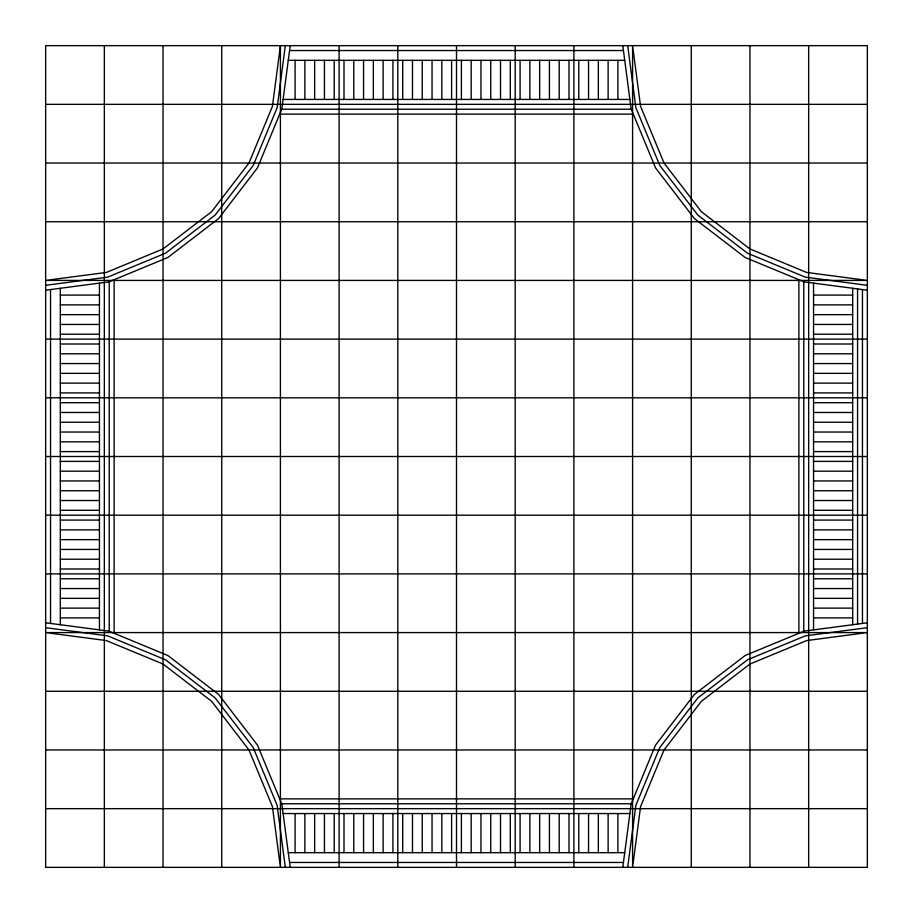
<?xml version="1.0" encoding="UTF-8"?>
<svg xmlns="http://www.w3.org/2000/svg" width="913" height="913" viewBox="0 0 913 913"><rect width="100%" height="100%" fill="white"/><g stroke="black" fill="none" stroke-linecap="round" stroke-linejoin="round"><path stroke-width="1.37" d="M45.65 285.312L45.65 45.65L867.35 45.65L867.35 867.35L45.65 867.35L45.65 285.312L107.677 277.141L165.481 253.209L215.114 215.114L253.209 165.481L277.141 107.677L285.312 45.65M290.208 45.65L281.866 108.944L257.443 167.924L218.572 218.572L167.924 257.443L108.944 281.866L45.65 290.208M622.792 867.35L631.134 804.056L655.557 745.076L694.428 694.428L745.076 655.557L804.056 631.134L867.35 622.792M627.688 867.35L635.859 805.323L659.791 747.519L697.886 697.886L747.519 659.791L805.323 635.859L867.35 627.688M289.558 50.546L623.442 50.546M288.268 60.326L624.732 60.326M283.121 99.449L629.879 99.449M45.65 104.344L867.35 104.344M281.752 109.229L631.248 109.229M279.72 114.125L633.28 114.125M45.65 163.039L867.35 163.039M45.65 221.733L867.35 221.733M60.326 295.093L99.449 295.093M813.551 295.093L852.674 295.093M60.326 304.874L99.449 304.874M813.551 304.874L852.674 304.874M60.326 314.654L99.449 314.654M813.551 314.654L852.674 314.654M60.326 324.446L99.449 324.446M813.551 324.446L852.674 324.446M60.326 334.226L99.449 334.226M813.551 334.226L852.674 334.226M45.65 339.111L867.35 339.111M60.326 344.007L99.449 344.007M813.551 344.007L852.674 344.007M60.326 353.788L99.449 353.788M813.551 353.788L852.674 353.788M60.326 363.568L99.449 363.568M813.551 363.568L852.674 363.568M60.326 373.349L99.449 373.349M813.551 373.349L852.674 373.349M60.326 383.129L99.449 383.129M813.551 383.129L852.674 383.129M60.326 392.921L99.449 392.921M813.551 392.921L852.674 392.921M45.65 397.806L867.35 397.806M60.326 402.701L99.449 402.701M813.551 402.701L852.674 402.701M60.326 412.482L99.449 412.482M813.551 412.482L852.674 412.482M60.326 422.263L99.449 422.263M813.551 422.263L852.674 422.263M60.326 432.043L99.449 432.043M813.551 432.043L852.674 432.043M60.326 441.824L99.449 441.824M813.551 441.824L852.674 441.824M60.326 451.604L99.449 451.604M813.551 451.604L852.674 451.604M45.65 456.5L867.35 456.5M60.326 461.396L99.449 461.396M813.551 461.396L852.674 461.396M60.326 471.176L99.449 471.176M813.551 471.176L852.674 471.176M60.326 480.957L99.449 480.957M813.551 480.957L852.674 480.957M60.326 490.738L99.449 490.738M813.551 490.738L852.674 490.738M60.326 500.518L99.449 500.518M813.551 500.518L852.674 500.518M60.326 510.299L99.449 510.299M813.551 510.299L852.674 510.299M45.65 515.194L867.35 515.194M60.326 520.079L99.449 520.079M813.551 520.079L852.674 520.079M60.326 529.871L99.449 529.871M813.551 529.871L852.674 529.871M60.326 539.651L99.449 539.651M813.551 539.651L852.674 539.651M60.326 549.432L99.449 549.432M813.551 549.432L852.674 549.432M60.326 559.213L99.449 559.213M813.551 559.213L852.674 559.213M60.326 568.993L99.449 568.993M813.551 568.993L852.674 568.993M45.65 573.889L867.35 573.889M60.326 578.774L99.449 578.774M813.551 578.774L852.674 578.774M60.326 588.554L99.449 588.554M813.551 588.554L852.674 588.554M60.326 598.346L99.449 598.346M813.551 598.346L852.674 598.346M60.326 608.126L99.449 608.126M813.551 608.126L852.674 608.126M60.326 617.907L99.449 617.907M813.551 617.907L852.674 617.907M45.65 691.267L867.35 691.267M45.65 749.961L867.35 749.961M279.72 798.875L633.28 798.875M281.752 803.771L631.248 803.771M45.65 808.656L867.35 808.656M283.121 813.551L629.879 813.551M288.268 852.674L624.732 852.674M289.558 862.454L623.442 862.454M867.35 285.312L805.323 277.141L747.519 253.209L697.886 215.114L659.791 165.481L635.859 107.677L627.688 45.65M867.35 290.208L804.056 281.866L745.076 257.443L694.428 218.572L655.557 167.924L631.134 108.944L622.792 45.65M45.65 622.792L108.944 631.134L167.924 655.557L218.572 694.428L257.443 745.076L281.866 804.056L290.208 867.35M45.65 627.688L107.677 635.859L165.481 659.791L215.114 697.886L253.209 747.519L277.141 805.323L285.312 867.35M862.454 289.558L862.454 623.442M857.569 288.919L857.569 624.081M852.674 288.268L852.674 624.732M813.551 283.121L813.551 629.879M808.656 45.65L808.656 867.35M803.771 281.752L803.771 631.248M798.875 279.72L798.875 633.28M749.961 45.65L749.961 867.35M691.267 45.65L691.267 867.35M617.907 60.326L617.907 99.449M617.907 813.551L617.907 852.674M608.126 60.326L608.126 99.449M608.126 813.551L608.126 852.674M598.346 60.326L598.346 99.449M598.346 813.551L598.346 852.674M588.554 60.326L588.554 99.449M588.554 813.551L588.554 852.674M578.774 60.326L578.774 99.449M578.774 813.551L578.774 852.674M573.889 45.65L573.889 867.35M568.993 60.326L568.993 99.449M568.993 813.551L568.993 852.674M559.213 60.326L559.213 99.449M559.213 813.551L559.213 852.674M549.432 60.326L549.432 99.449M549.432 813.551L549.432 852.674M539.651 60.326L539.651 99.449M539.651 813.551L539.651 852.674M529.871 60.326L529.871 99.449M529.871 813.551L529.871 852.674M520.079 60.326L520.079 99.449M520.079 813.551L520.079 852.674M515.194 45.65L515.194 867.35M510.299 60.326L510.299 99.449M510.299 813.551L510.299 852.674M500.518 60.326L500.518 99.449M500.518 813.551L500.518 852.674M490.738 60.326L490.738 99.449M490.738 813.551L490.738 852.674M480.957 60.326L480.957 99.449M480.957 813.551L480.957 852.674M471.176 60.326L471.176 99.449M471.176 813.551L471.176 852.674M461.396 60.326L461.396 99.449M461.396 813.551L461.396 852.674M456.5 45.65L456.5 867.35M451.604 60.326L451.604 99.449M451.604 813.551L451.604 852.674M441.824 60.326L441.824 99.449M441.824 813.551L441.824 852.674M432.043 60.326L432.043 99.449M432.043 813.551L432.043 852.674M422.263 60.326L422.263 99.449M422.263 813.551L422.263 852.674M412.482 60.326L412.482 99.449M412.482 813.551L412.482 852.674M402.701 60.326L402.701 99.449M402.701 813.551L402.701 852.674M397.806 45.65L397.806 867.35M392.921 60.326L392.921 99.449M392.921 813.551L392.921 852.674M383.129 60.326L383.129 99.449M383.129 813.551L383.129 852.674M373.349 60.326L373.349 99.449M373.349 813.551L373.349 852.674M363.568 60.326L363.568 99.449M363.568 813.551L363.568 852.674M353.788 60.326L353.788 99.449M353.788 813.551L353.788 852.674M344.007 60.326L344.007 99.449M344.007 813.551L344.007 852.674M339.111 45.65L339.111 867.35M334.226 60.326L334.226 99.449M334.226 813.551L334.226 852.674M324.446 60.326L324.446 99.449M324.446 813.551L324.446 852.674M314.654 60.326L314.654 99.449M314.654 813.551L314.654 852.674M304.874 60.326L304.874 99.449M304.874 813.551L304.874 852.674M295.093 60.326L295.093 99.449M295.093 813.551L295.093 852.674M221.733 45.65L221.733 867.35M163.039 45.65L163.039 867.35M114.125 279.72L114.125 633.28M109.229 281.752L109.229 631.248M104.344 45.65L104.344 867.35M99.449 283.121L99.449 629.879M60.326 288.268L60.326 624.732M50.546 289.558L50.546 623.442M280.417 45.65L272.416 106.41L248.964 163.039L211.656 211.656L163.039 248.964L106.41 272.416L45.65 280.417L867.35 280.417L806.59 272.416L749.961 248.964L701.344 211.656L664.036 163.039L640.584 106.41L632.583 45.65L632.583 867.35L640.584 806.59L664.036 749.961L701.344 701.344L749.961 664.036L806.59 640.584L867.35 632.583L45.65 632.583L106.41 640.584L163.039 664.036L211.656 701.344L248.964 749.961L272.416 806.59L280.417 867.35L280.417 45.65"/></g></svg>
